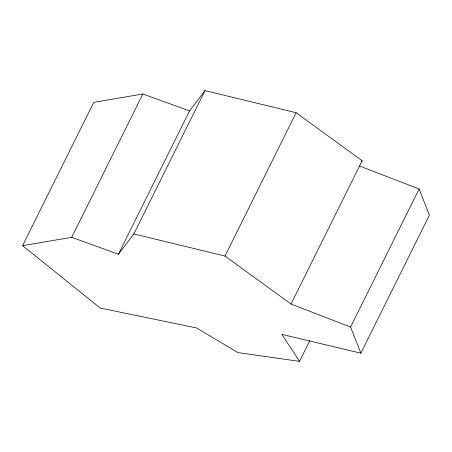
<?xml version="1.0" encoding="UTF-8"?>
<svg xmlns="http://www.w3.org/2000/svg" width="452" height="452" viewBox="0 0 452 452"><rect width="100%" height="100%" fill="white"/><g stroke="black" fill="none" stroke-linecap="round" stroke-linejoin="round"><path stroke-width="0.68" d="M299.546 361.368L237.95 352.6L196.501 327.92L100.231 308.055L22.6 245.685L93.745 102.361L142.86 93.988L189.569 110.904L204.993 90.632L296.139 112.717L362.154 160.726L291.009 304.049L350.577 327.05L360.877 353.198L281.85 334.35L299.546 361.368L309.886 340.531M22.6 245.685L71.715 237.311L142.86 93.988M71.715 237.311L118.418 254.227L189.569 110.904M118.418 254.227L133.849 233.955L204.993 90.632M133.849 233.955L224.994 256.041L296.139 112.717M350.577 327.05L419.106 189.009L359.532 166.008M360.877 353.198L429.4 215.152L419.106 189.009M361.131 161.697L362.154 160.726M224.994 256.041L291.009 304.049"/></g></svg>
